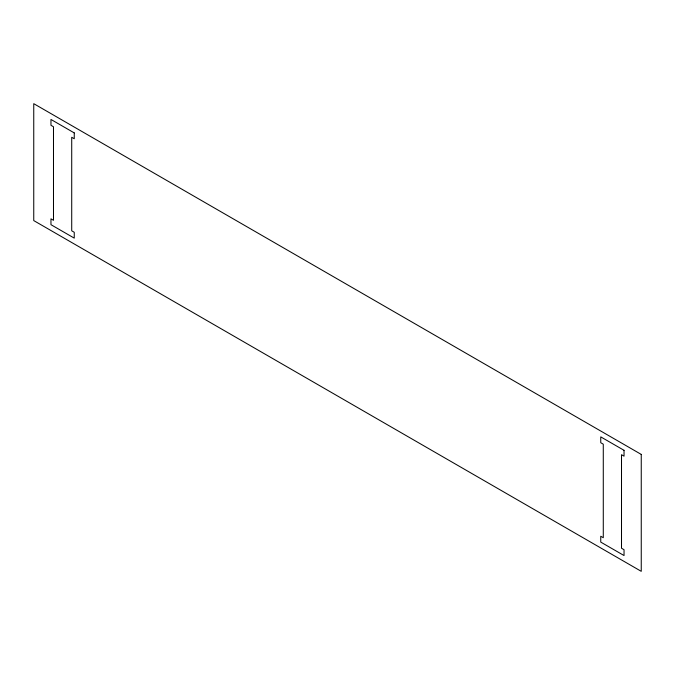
<?xml version="1.0" encoding="UTF-8"?>
<svg xmlns="http://www.w3.org/2000/svg" width="675" height="675" viewBox="0 0 675 675"><rect width="100%" height="100%" fill="white"/><g stroke="black" fill="none" stroke-linecap="round" stroke-linejoin="round"><path stroke-width="1.01" d="M641.25 454.41L33.75 103.672L33.75 220.59L641.25 571.328L641.25 454.41M74.25 132.907L50.962 119.458L50.962 125.305L53.494 126.765L53.494 220.295L50.962 218.835L50.962 224.682L74.25 238.123L74.25 232.284L71.719 230.816L71.719 137.287L74.25 138.746L74.25 132.907M624.038 450.318L600.75 436.877L600.75 442.724L603.281 444.184L603.281 537.713L600.75 536.254L600.75 542.101L624.038 555.542L624.038 549.695L621.506 548.235L621.506 454.705L624.038 456.165L624.038 450.318"/></g></svg>
